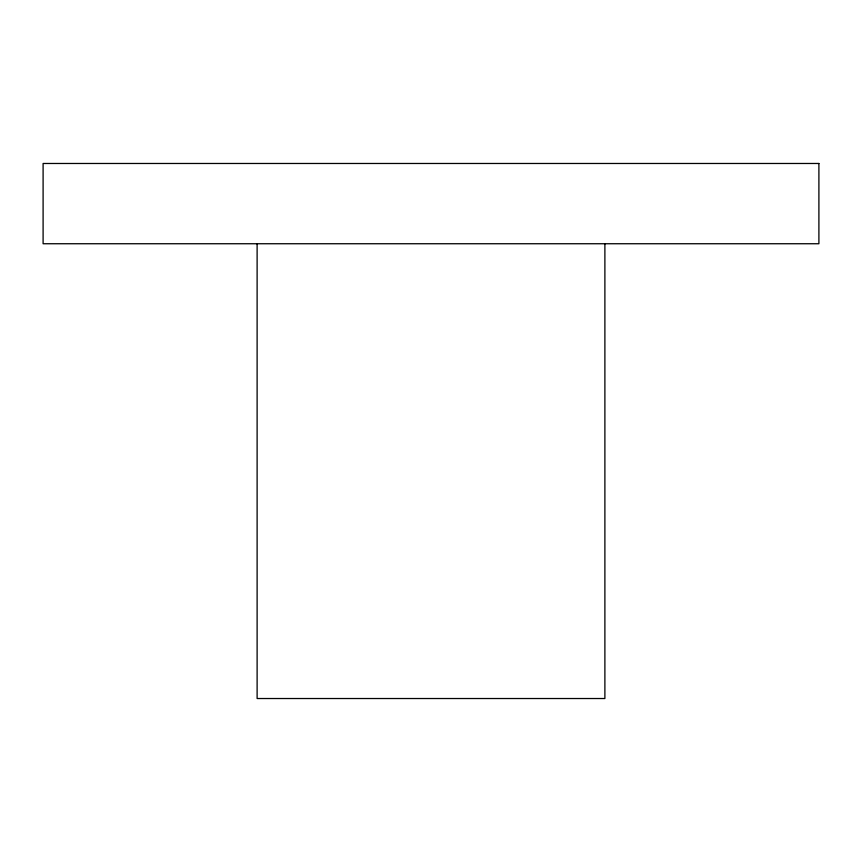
<?xml version="1.0" encoding="UTF-8"?>
<svg xmlns="http://www.w3.org/2000/svg" width="862" height="862" viewBox="0 0 862 862"><rect width="100%" height="100%" fill="white"/><g stroke="black" fill="none" stroke-linecap="round" stroke-linejoin="round"><path stroke-width="1.29" d="M604.887 243.741L604.887 698.522L257.113 698.522L257.113 243.741M818.9 163.478L43.1 163.478L43.1 243.741L818.9 243.741L818.9 163.478"/></g></svg>
